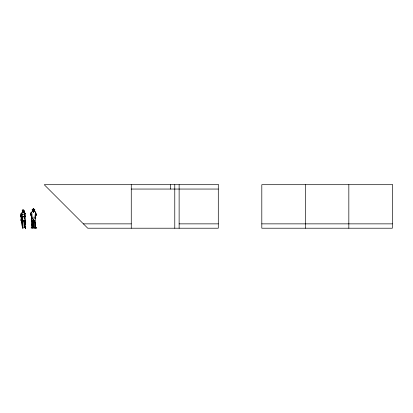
<?xml version="1.0" encoding="UTF-8"?>
<svg xmlns="http://www.w3.org/2000/svg" width="413" height="413" viewBox="0 0 413 413"><rect width="100%" height="100%" fill="white"/><g stroke="black" fill="none" stroke-linecap="round" stroke-linejoin="round"><path stroke-width="0.62" d="M33.587 220.103L34.15 222.824L33.04 220.372L33.231 228.028L31.083 227.981L31.6 227.212L31.285 214.59L31.641 215.782M31.285 218.684L31.961 216.5L31.966 213.588M33.995 209.809C34.14 210.232 35.12 210.15 34.625 209.649L32.116 209.758L33.066 210.134L32.581 209.974L33.995 209.809L33.99 211.415L33.443 212.313L32.735 211.575L31.197 212.194L30.459 214.905L31.687 216.799M24.486 217.672L25.126 216.298L25.322 213.258L24.63 213.97L25.007 216.288L21.894 216.464L20.65 220.527L22.488 220.274L23.138 220.537L22.921 228.224L22.447 227.847L22.488 220.274L25.059 220.341C26.138 223.345 25.379 233.293 25.389 226.541L24.656 226.665L24.744 221.843L23.825 220.289L24.367 222.411L24.465 227.269L25.518 228.26L24.795 226.814L24.62 223.903L24.465 227.269L25.714 228.301L24.656 226.665M25.007 216.288L21.894 216.464L21.884 217.161L21.44 217.439L20.877 216.458L21.125 213.485L22.483 212.359L22.219 210.294L23.014 209.778L23.794 210.078L24.176 211.322L23.474 212.803L22.973 212.117L23.138 213.098M22.73 220.237L22.792 216.304L22.271 220.397L21.254 220.511L21.151 218.487L22.447 227.847L21.703 220.532L23.453 220.268L22.271 220.397M23.149 212.68L23.897 211.786L23.949 210.46L22.823 210.279L22.183 211.157L23.18 212.081L23.149 212.68L22.483 212.359L21.244 213.521L20.748 216.644L21.476 218.09M25.43 224.471L25.513 222.411M34 227.408L34 220.232L35.523 223.624L35.317 227.109L34.831 227.759L34 227.408L34.233 228.033L36.468 227.971L35.317 227.109L35.435 226.355L35.957 227.966L36.468 227.971L34.831 227.759L34.733 221.569L33.742 219.401L32.069 221.27L32.581 223.521L33.055 223.991L32.503 227.377L31.749 227.986L33.231 228.028L32.859 223.629M22.973 227.264L22.921 228.224L22.591 226.66M35.317 218.105L35.503 214.089L35.745 217.579L35.296 226.732M33.112 216.995L32.286 218.147L32.069 221.27L33.04 220.372M32.286 218.147L34.795 218.059L35.503 212.101L34.3 211.482L33.061 211.533L33.443 212.313L34.3 211.482L33.974 211.064L35.42 212.029L36.442 214.941L35.425 216.402M22.57 216.262L22.457 214.042L21.125 213.485L20.748 216.644L21.683 218.312M22.818 222.483L23.138 220.537M25.054 213.397L23.608 212.313L23.949 210.46L23.18 212.081L23.897 211.786M24.584 216.572L24.79 215.54L24.826 217.961M31.202 215.039L30.459 214.905L31.197 212.194M32.803 223.005L33.742 219.401M33.061 211.533L33.505 209.758M35.518 218.482L35.745 217.579L34.795 218.059M32.555 209.845L33.097 209.639L33.494 208.642L34.424 209.83L34.15 209.954L33.928 208.932L32.994 209.045L32.73 209.949M22.292 212.793L22.483 212.359M21.894 216.464L21.44 217.439L21.698 214.45L22.457 214.042M24.553 216.242L24.63 213.97M24.584 217.372L25.126 216.298M24.904 214.079L25.322 213.258L23.608 212.313M32.735 211.575L33.169 210.991M35.275 216.211L36.442 214.941L35.503 212.101M32.994 209.045L33.494 208.642L33.928 209.634L34.424 209.83M33.231 228.028L32.503 227.377L31.625 224.135L32.581 223.521M34.16 210.207L34.831 209.825L34.625 209.649M34.387 210.078L34.8 209.794M21.941 220.377L21.254 220.511M34.233 228.033L35.957 227.966L35.317 227.109M22.405 214.569L24.46 214.316M23.768 211.368L24.176 211.322M23.216 220.599L24.408 220.465M31.625 224.135L33.055 223.991L33.365 220.532L32.875 220.217M32.204 210.005L32.338 209.654L34.052 209.67M33.097 209.639L33.928 209.634M131.262 189.051L218.291 189.051M83.395 223.861L131.262 223.861M179.128 223.861L218.291 223.861M261.806 223.861L392.35 223.861M32.55 210.041L33.061 210.052M24.367 222.411L24.811 222.431M23.825 220.289L25.059 220.341L23.737 216.262M22.219 210.294L22.927 210.336L23.014 209.778L23.18 212.081M31.6 227.212L33.247 227.677M33.169 209.711L32.116 209.758M30.929 213.444L31.961 216.5M21.662 217.253L21.244 213.521M21.703 220.532L22.457 223.381M21.455 214.734L21.884 217.161L21.368 214.59M31.243 219.716L31.569 222.158M25.761 222.426L24.739 216.267L24.894 218.627M31.285 214.59L31.595 218.209M348.835 184.699L348.835 228.213M305.321 184.699L305.321 228.213M179.128 184.699L179.128 228.213M174.776 184.699L174.776 228.213M170.424 184.699L170.424 189.051M131.262 184.699L131.262 228.213M218.291 184.699L44.232 184.699L87.747 228.213L218.291 228.213L218.291 184.699M392.35 184.699L261.806 184.699L261.806 228.213L392.35 228.213L392.35 184.699"/></g></svg>
